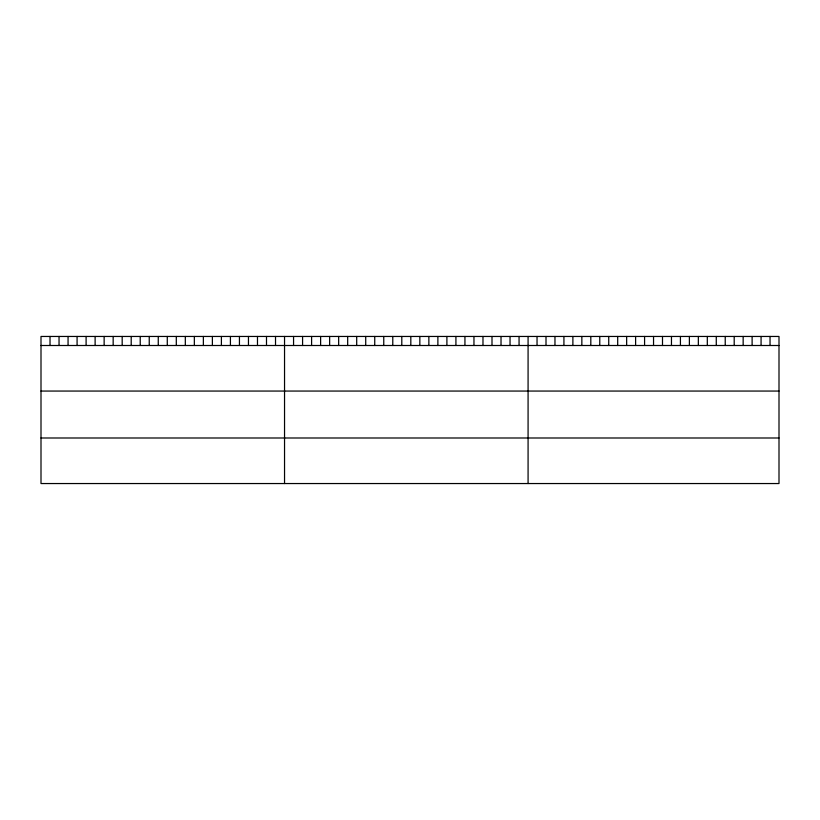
<?xml version="1.0" encoding="UTF-8"?>
<svg xmlns="http://www.w3.org/2000/svg" width="820" height="820" viewBox="0 0 820 820"><rect width="100%" height="100%" fill="white"/><g stroke="black" fill="none" stroke-linecap="round" stroke-linejoin="round"><path stroke-width="1.23" d="M779 345.497L779 483.544L41 483.544L41 336.456L779 336.456L779 345.497L41 345.497M41 391.058L779 391.058M41 437.993L779 437.993M770.041 336.456L770.041 345.497M761.073 336.456L761.073 345.497M752.114 336.456L752.114 345.497M743.156 336.456L743.156 345.497M734.197 336.456L734.197 345.497M725.228 336.456L725.228 345.497M716.27 336.456L716.27 345.497M707.311 336.456L707.311 345.497M698.343 336.456L698.343 345.497M689.384 336.456L689.384 345.497M680.426 336.456L680.426 345.497M671.467 336.456L671.467 345.497M662.498 336.456L662.498 345.497M653.54 336.456L653.54 345.497M644.582 336.456L644.582 345.497M635.613 336.456L635.613 345.497M626.654 336.456L626.654 345.497M617.696 336.456L617.696 345.497M608.737 336.456L608.737 345.497M599.768 336.456L599.768 345.497M590.81 336.456L590.81 345.497M581.851 336.456L581.851 345.497M572.883 336.456L572.883 345.497M563.924 336.456L563.924 345.497M554.966 336.456L554.966 345.497M546.007 336.456L546.007 345.497M537.038 336.456L537.038 345.497M528.08 336.456L528.08 483.544M519.06 336.456L519.06 345.497M510.04 336.456L510.04 345.497M501.02 336.456L501.02 345.497M492 336.456L492 345.497M482.98 336.456L482.98 345.497M473.96 336.456L473.96 345.497M464.94 336.456L464.94 345.497M455.92 336.456L455.92 345.497M446.9 336.456L446.9 345.497M437.88 336.456L437.88 345.497M428.86 336.456L428.86 345.497M419.84 336.456L419.84 345.497M410.82 336.456L410.82 345.497M401.8 336.456L401.8 345.497M392.78 336.456L392.78 345.497M383.76 336.456L383.76 345.497M374.74 336.456L374.74 345.497M365.72 336.456L365.72 345.497M356.7 336.456L356.7 345.497M347.68 336.456L347.68 345.497M338.66 336.456L338.66 345.497M329.64 336.456L329.64 345.497M320.62 336.456L320.62 345.497M311.6 336.456L311.6 345.497M302.58 336.456L302.58 345.497M293.56 336.456L293.56 345.497M284.54 336.456L284.54 483.544M275.52 336.456L275.52 345.497M266.5 336.456L266.5 345.497M257.48 336.456L257.48 345.497M248.46 336.456L248.46 345.497M239.44 336.456L239.44 345.497M230.42 336.456L230.42 345.497M221.4 336.456L221.4 345.497M212.38 336.456L212.38 345.497M203.36 336.456L203.36 345.497M194.34 336.456L194.34 345.497M185.32 336.456L185.32 345.497M176.3 336.456L176.3 345.497M167.28 336.456L167.28 345.497M158.26 336.456L158.26 345.497M149.24 336.456L149.24 345.497M140.22 336.456L140.22 345.497M131.2 336.456L131.2 345.497M122.18 336.456L122.18 345.497M113.16 336.456L113.16 345.497M104.14 336.456L104.14 345.497M95.12 336.456L95.12 345.497M86.1 336.456L86.1 345.497M77.08 336.456L77.08 345.497M68.06 336.456L68.06 345.497M59.04 336.456L59.04 345.497M50.02 336.456L50.02 345.497"/></g></svg>
